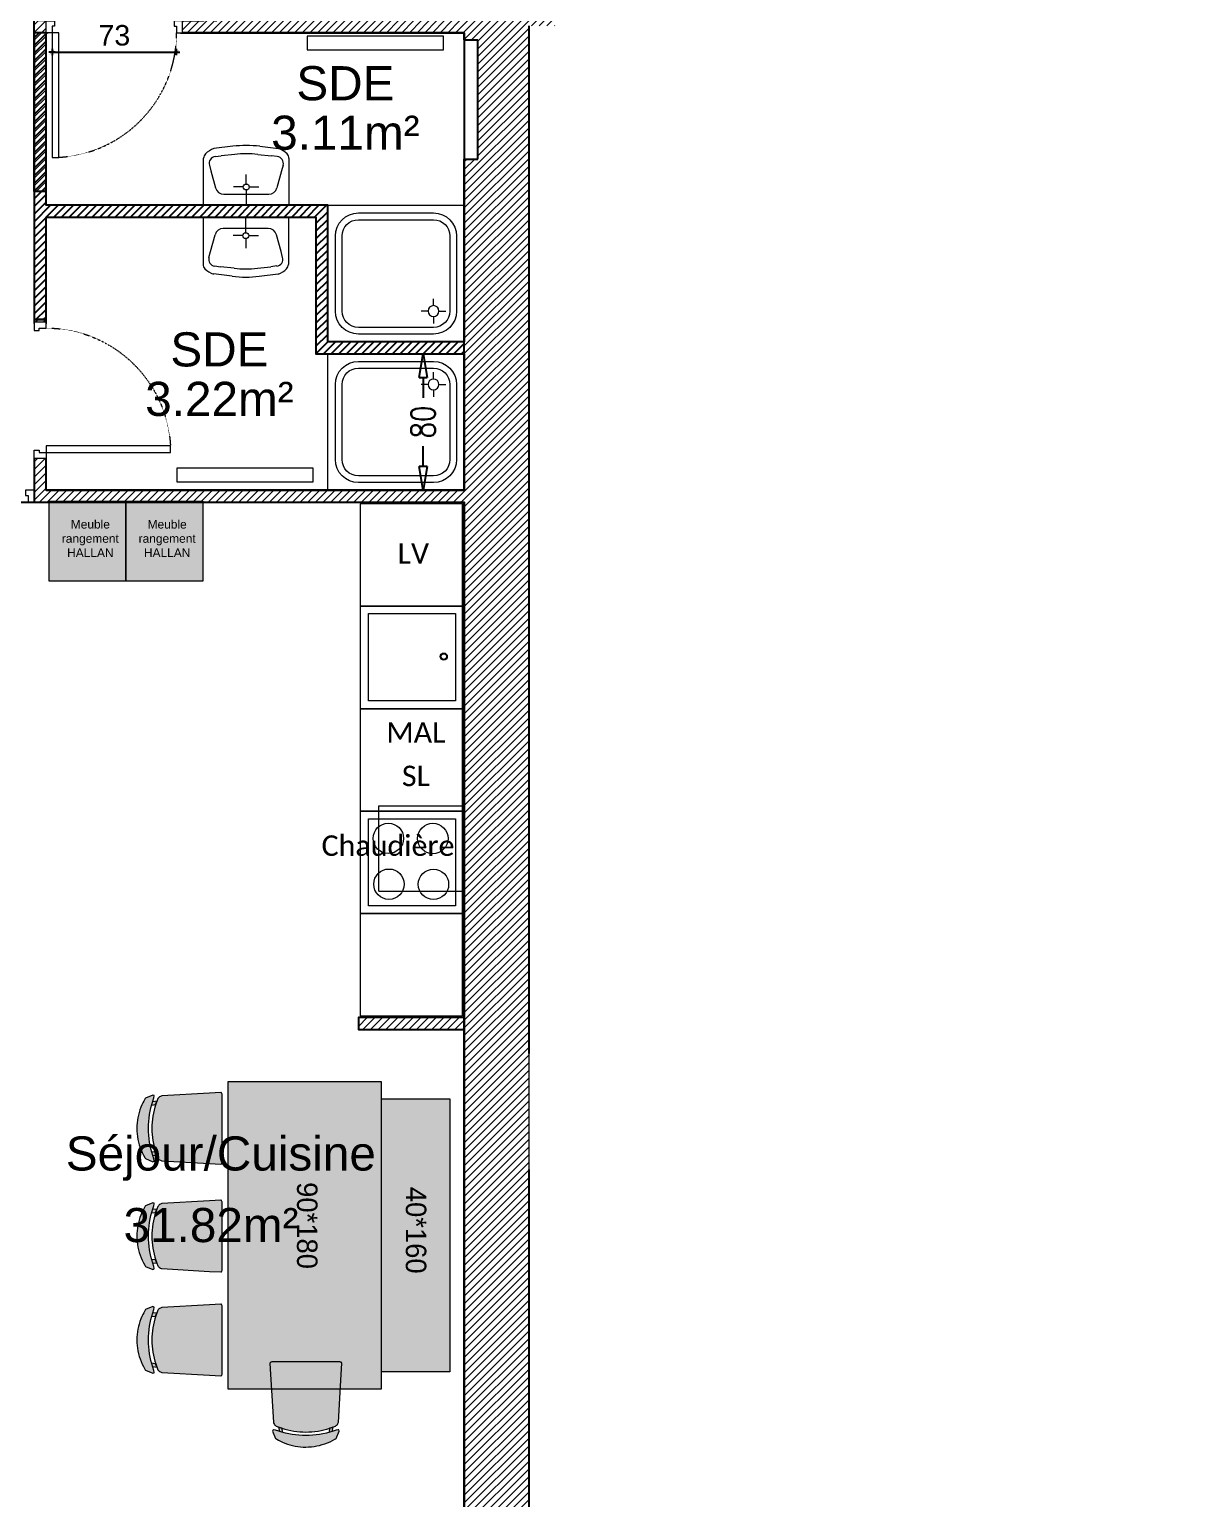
# Model space of a CAD drawing. Header units: millimetres. Extents: x -14819 to 43195, y -10328 to 20814.
# Drawn here: x 37189 to 37867, y 5174 to 6035 of the extents above; entities that cross this region are included whole.
import ezdxf
from ezdxf.enums import TextEntityAlignment as Align

# ---------------------------------------------------------------- set-up
doc = ezdxf.new("R2010")
doc.units = ezdxf.units.MM
doc.set_wipeout_variables(frame=1)
doc.header["$PDMODE"] = 3
for name, pattern in [('CACHE2', [0.1875, 0.125, -0.0625]), ('CACHEX2', [19.05, 12.7, -6.35]), ('Chemin', [0.5, 0.3, -0.2])]:
    doc.linetypes.add(name, pattern=pattern)
for name, color, linetype, lineweight in [('05 - Menuiserie', 150, 'Continuous', 5), ('14 - Sanitaires', 130, 'Continuous', 9), ('41 - Côtes Intérieures', 71, 'Continuous', 9), ('59 - TxT', 120, 'Continuous', 0), ('60 - Mobilier', 112, 'Continuous', 9), ('DV_Furnitures', 250, 'Continuous', 5), ('DV_Furnitures_Hachures', 9, 'Continuous', 5), ('DV_Hatch Living', 43, 'Continuous', 5), ('MG_gaz', 40, 'Continuous', 13), ('Mur_coupe', 7, 'Continuous', 25), ('Mur_vu', 8, 'Continuous', 18)]:
    doc.layers.add(name, color=color, linetype=linetype, lineweight=lineweight)
doc.layers.add('10 - Hachures', color=7, linetype='Continuous', lineweight=18, true_color=0x646464)
for name, color, linetype in [('DV_Annotation', 8, 'Continuous'), ('DV_Bulkhead', 40, 'Continuous'), ('DV_Doors', 20, 'Continuous'), ('DV_Text block', 20, 'Continuous')]:
    doc.layers.add(name, color=color, linetype=linetype)
doc.layers.add('DV_Surface', color=241, linetype='Continuous', plot=False)
doc.styles.add('CR_Cot', font='simplex.shx', dxfattribs={"width": 0.8})
doc.styles.add('Legend', font='calibri.ttf')
doc.styles.get("Standard").update_dxf_attribs({"font": 'arial.ttf'})
doc.dimstyles.new('AD-50-INT', dxfattribs={"dimscale": 0.6, "dimtxt": 20, "dimasz": 0.7, "dimexe": 0.18, "dimexo": 0.0625, "dimgap": 6, "dimtad": 1, "dimtoh": 1, "dimdec": 1, "dimzin": 12, "dimdsep": 46, "dimtxsty": 'Standard', "dimblk1": 'OB', "dimblk2": 'OB', "dimsah": 1, "dimcen": -9, "dimse1": 1, "dimse2": 1, "dimclrd": 256, "dimclre": 256, "dimclrt": 256, "dimadec": 0, "dimazin": 0, "dimtfac": 1, "dimtdec": 3, "dimtofl": 0, "dimtmove": 0, "dimatfit": 3, "dimldrblk": 'OB', "dimfxl": 1, "dimtolj": 1, "dimtzin": 0, "dimarcsym": 0})
doc.dimstyles.get("Standard").update_dxf_attribs({"dimtxt": 14, "dimasz": 14, "dimexe": 0.18, "dimexo": 0.0625, "dimgap": 5, "dimtad": 0, "dimtoh": 1, "dimdec": 0, "dimzin": 0, "dimdsep": 46, "dimtxsty": 'CR_Cot', "dimblk": 'CLOSEDBLANK', "dimcen": 0, "dimse1": 1, "dimse2": 1, "dimadec": 0, "dimazin": 0, "dimtfac": 1, "dimtdec": 0, "dimtofl": 0, "dimtmove": 0, "dimatfit": 3, "dimfxl": 1, "dimtolj": 1, "dimtzin": 0, "dimarcsym": 0})
pattern_1 = [(45, (30000, 0), (-2.245064, 2.245064), [])]

# ---------------------------------------------------------------- blocks, each defined once
blk = doc.blocks.new('A$C25e289c3')
at = {"layer": '14 - Sanitaires', "color": 251, "true_color": 0x666666}
for p, q in [((-34.54, 32.92), (-33.19, 43.97)), ((-28.5, 43.22), (-28.9, 39.75)), ((0, 50.08), (-27.6, 50.08)), ((-23.48, 46.63), (-20.1, 45.71)), ((-20.1, 45.71), (-10.16, 43.01)), ((0, 50.08), (0, 0)), ((-29.8, 31.82), (-28.9, 39.75)), ((-6.47, 11.89), (-6.47, 38.19)), ((-10.72, 26.76), (-10.72, 32.43)), ((-29.8, 18.25), (-28.9, 10.32)), ((-12.44, 25.04), (-18.11, 25.04)), ((-10.72, 23.32), (-10.72, 17.65)), ((-9, 25.04), (0, 25.04)), ((-34.54, 17.15), (-33.19, 6.11)), ((-28.5, 6.85), (-28.9, 10.32)), ((0, 0), (-27.6, 0)), ((-23.48, 3.44), (-20.1, 4.36)), ((-20.1, 4.36), (-10.16, 7.06))]:
    blk.add_line(p, q, dxfattribs=at)
for centre, radius, start, end in [((-21.94, 40.52), 11.77, 133.97635, 162.94205), ((-27, 45.24), 4.87, 97.01427, 129.7093), ((-24.53, 42.77), 4, 74.79761, 173.50739), ((-11.47, 38.19), 5, 0, 74.79755), ((29.98, 25.04), 65, 173.0334, 186.96631), ((29.82, 25.04), 60, 173.50736, 186.49237), ((-10.72, 25.04), 1.72, 270, 269.99998), ((-11.47, 11.89), 5, 285.20236, 359.99992), ((-21.94, 9.56), 11.77, 197.05786, 226.02356), ((-27, 4.84), 4.87, 230.29062, 262.98564), ((-24.53, 7.3), 4, 186.49252, 285.2023)]:
    blk.add_arc(centre, radius, start, end, dxfattribs=at)
blk = doc.blocks.new('A$Cf6694d94')
at = {"layer": '14 - Sanitaires', "color": 251, "true_color": 0x666666}
for p, q in [((80, 80), (80, 0)), ((62, 75.5), (18, 75.5)), ((62, 71.56), (18, 71.56)), ((4.5, 62), (4.5, 18)), ((8.44, 62), (8.44, 18)), ((71.56, 18), (71.56, 62)), ((75.5, 18), (75.5, 62)), ((14.8, 18), (10.8, 18)), ((18, 21.2), (18, 25.2)), ((21.2, 18), (25.2, 18)), ((18, 14.8), (18, 10.8)), ((0, 0), (80, 0)), ((18, 8.44), (62, 8.44)), ((18, 4.5), (62, 4.5))]:
    blk.add_line(p, q, dxfattribs=at)
blk.add_lwpolyline([(80, 80), (0, 80), (0, 0)], dxfattribs=at)
blk.add_circle((18, 18), 3.2, dxfattribs=at)
for centre, radius, start, end in [((18, 62), 13.5, 90, 180), ((18, 62), 9.56, 90, 180), ((62, 62), 13.5, 359.99998, 89.99998), ((62, 62), 9.56, 359.99998, 89.99998), ((18, 18), 13.5, 180, 270), ((18, 18), 9.56, 180, 270), ((62, 18), 13.5, 270, 359.99998), ((62, 18), 9.56, 270, 359.99998)]:
    blk.add_arc(centre, radius, start, end, dxfattribs=at)
blk = doc.blocks.new('_ClosedBlank')
at = {"color": 0, "linetype": 'ByBlock', "lineweight": -2}
for p, q in [((-1, 0.167), (0, 0)), ((-1, 0.167), (-1, -0.167)), ((0, 0), (-1, -0.167))]:
    blk.add_line(p, q, dxfattribs=at)
blk = doc.blocks.new('*D690')
at = {"layer": '41 - Côtes Intérieures', "color": 0, "lineweight": -2, "transparency": 16777216}
for p, q in [((37419.35, 5830.84), (37419.35, 5818.91)), ((37419.35, 5778.84), (37419.35, 5790.78))]:
    blk.add_line(p, q, dxfattribs=at)
at = {"layer": 'Defpoints', "color": 0, "transparency": 16777216}
for p in [(37443.44, 5844.84), (37419.35, 5764.84), (37443.44, 5764.84)]:
    blk.add_point(p, dxfattribs=at)
at = {"layer": '41 - Côtes Intérieures', "color": 0, "lineweight": -2, "transparency": 16777216, "xscale": 14, "yscale": 14, "zscale": 14}
for p, rotation in [((37419.35, 5844.84), 90), ((37419.35, 5764.84), 270)]:
    blk.add_blockref('_ClosedBlank', p, dxfattribs=dict(at, rotation=rotation))
at = {"layer": '41 - Côtes Intérieures', "color": 0, "transparency": 16777216, "insert": (37419.35, 5804.84), "char_height": 14, "attachment_point": 5, "rotation": 90, "style": 'CR_Cot'}
blk.add_mtext('\\A1;80', dxfattribs=at)
blk = doc.blocks.new('OB')
for p, q in [((-15, 0), (15, 0)), ((0, -15), (0, 15))]:
    blk.add_line(p, q)
at = {"const_width": 0.5}
blk.add_lwpolyline([(-10.6, -10.6), (10.6, 10.6)], dxfattribs=at)
blk = doc.blocks.new('*D1033')
at = {"layer": 'Defpoints', "color": 0, "transparency": 16777216}
for p in [(3.5, -3), (76.5, -3), (76.5, -18.2)]:
    blk.add_point(p, dxfattribs=at)
at = {"layer": 'DV_Annotation', "lineweight": -2, "transparency": 16777216}
blk.add_line((3.62, -18.2), (76.38, -18.2), dxfattribs=at)
at = {"layer": 'DV_Annotation', "lineweight": -2, "transparency": 16777216, "xscale": 0.12, "yscale": 0.12, "zscale": 0.12, "rotation": 180}
blk.add_blockref('OB', (3.5, -18.2), dxfattribs=at)
at = {"layer": 'DV_Annotation', "lineweight": -2, "transparency": 16777216, "xscale": 0.12, "yscale": 0.12, "zscale": 0.12}
blk.add_blockref('OB', (76.5, -18.2), dxfattribs=at)
at = {"layer": 'DV_Annotation', "lineweight": 5, "transparency": 16777216, "insert": (40, -8.47), "char_height": 12, "attachment_point": 5}
blk.add_mtext('\\A1;73', dxfattribs=at)
blk = doc.blocks.new('*D1035')
at = {"layer": 'Defpoints', "color": 0, "transparency": 16777216}
for p in [(-6.5, -3), (66.5, -3), (-6.5, -18.2)]:
    blk.add_point(p, dxfattribs=at)
at = {"layer": 'DV_Annotation', "lineweight": -2, "transparency": 16777216}
blk.add_line((66.38, -18.2), (-6.38, -18.2), dxfattribs=at)
at = {"layer": 'DV_Annotation', "lineweight": -2, "transparency": 16777216, "xscale": 0.12, "yscale": 0.12, "zscale": 0.12, "rotation": 180}
blk.add_blockref('OB', (-6.5, -18.2), dxfattribs=at)
at = {"layer": 'DV_Annotation', "lineweight": -2, "transparency": 16777216, "xscale": 0.12, "yscale": 0.12, "zscale": 0.12}
blk.add_blockref('OB', (66.5, -18.2), dxfattribs=at)
at = {"layer": 'DV_Annotation', "lineweight": 5, "transparency": 16777216, "insert": (30, -8.47), "char_height": 12, "attachment_point": 5}
blk.add_mtext('\\A1;73', dxfattribs=at)
blk = doc.blocks.new('*U1090')
at = {"layer": 'DV_Hatch Living', "transparency": 33554579}
h = blk.add_hatch(color=256, dxfattribs=at)
h.dxf.hatch_style = 1
h.paths.add_polyline_path([(-80, 0), (-80, -40), (80, -40), (80, 0)])
at = {"layer": 'DV_Hatch Living', "color": 18, "true_color": 0x000000}
blk.add_lwpolyline([(-80, 0), (80, 0), (80, -40), (-80, -40), (-80, 0)], dxfattribs=at)
at = {"layer": 'DV_Text block', "color": 10, "insert": (-28.44, -13.78), "char_height": 12, "attachment_point": 1}
blk.add_mtext_dynamic_manual_height_columns('{\\fDM Sans|b0|i0|c0|p2;\\C256;40*160}', width=85.7873, gutter_width=1.25, heights=[0], dxfattribs=at)
blk = doc.blocks.new('*U995')
at = {"layer": 'DV_Hatch Living', "transparency": 33554579}
h = blk.add_hatch(color=256, dxfattribs=at)
h.dxf.hatch_style = 1
h.paths.add_polyline_path([(0, -9), (9, -9), (9, 9), (0, 9)])
at = {"layer": 'DV_Hatch Living', "color": 18, "true_color": 0x000000}
blk.add_lwpolyline([(9, 9), (0, 9), (0, -9), (9, -9), (9, 9)], dxfattribs=at)
at = {"layer": 'DV_Text block', "insert": (3.755, -3.118), "char_height": 1.2, "attachment_point": 1, "rotation": 90}
blk.add_mtext_dynamic_manual_height_columns('{\\fDM Sans|b0|i0|c0|p2;90*180}', width=6.15763, gutter_width=1.25, heights=[0], dxfattribs=at)
blk = doc.blocks.new('*U1089')
at = {"layer": 'DV_Hatch Living', "transparency": 33554579}
h = blk.add_hatch(color=256, dxfattribs=at)
h.dxf.hatch_style = 1
h.paths.add_polyline_path([(1.903, 3.535), (1.89, 3.582), (1.871, 3.627), (1.846, 3.669), (1.816, 3.708), (1.782, 3.742), (1.743, 3.772), (1.58, 3.836), (1.567, 3.841), (1.421, 3.892), (1.401, 3.898), (1.237, 3.949), (1.063, 3.994), (0.889, 4.033), (0.713, 4.064), (0.535, 4.089), (0.357, 4.106), (0.179, 4.117), (0, 4.121), (-0.179, 4.117), (-0.357, 4.106), (-0.535, 4.089), (-0.713, 4.064), (-0.889, 4.033), (-1.063, 3.994), (-1.237, 3.949), (-1.401, 3.898), (-1.421, 3.892), (-1.567, 3.841), (-1.58, 3.836), (-1.743, 3.772), (-1.782, 3.742), (-1.816, 3.708), (-1.846, 3.669), (-1.871, 3.627), (-1.89, 3.582), (-1.903, 3.535), (-2.066, 0.757), (-2.103, 0.085), (-2.1, 0.072), (-2.094, 0.061), (-2.086, 0.051), (-2.062, 0.035), (-2.036, 0.023), (-1.999, 0.012), (-1.961, 0.005), (-1.922, 0.001), (-1.882, 0), (-1.873, 0), (1.885, 0), (1.922, 0.001), (1.961, 0.005), (1.999, 0.012), (2.036, 0.023), (2.064, 0.036), (2.088, 0.054), (2.099, 0.068), (2.103, 0.085), (2.066, 0.757)])
h.paths.add_polyline_path([(1.563, 4.079), (1.398, 4.13), (1.367, 4.138), (1.39, 3.902), (1.401, 3.898), (1.408, 3.896), (1.421, 3.892), (1.488, 3.869), (1.567, 3.841), (1.577, 3.838), (1.58, 3.836), (1.587, 3.834)])
h.paths.add_polyline_path([(1.776, 4.506), (1.749, 4.522), (1.707, 4.546), (1.707, 4.546), (1.599, 4.604), (1.489, 4.659), (1.378, 4.709), (1.378, 4.709), (1.232, 4.769), (1.084, 4.822), (0.933, 4.868), (0.78, 4.908), (0.626, 4.941), (0.471, 4.966), (0.315, 4.985), (0.157, 4.998), (0, 5.003), (-0.162, 4.997), (-0.324, 4.985), (-0.485, 4.964), (-0.645, 4.937), (-0.804, 4.902), (-0.961, 4.86), (-1.115, 4.811), (-1.268, 4.755), (-1.417, 4.692), (-1.564, 4.622), (-1.707, 4.546), (-1.749, 4.522), (-1.776, 4.506), (-1.954, 4.071), (-1.924, 3.999), (-1.899, 3.986), (-1.782, 4.005), (-1.591, 4.071), (-1.398, 4.13), (-1.202, 4.181), (-1.004, 4.224), (-0.805, 4.26), (-0.605, 4.289), (-0.404, 4.309), (-0.202, 4.322), (0, 4.328), (0.202, 4.322), (0.404, 4.309), (0.605, 4.289), (0.805, 4.26), (1.004, 4.224), (1.202, 4.181), (1.398, 4.13), (1.563, 4.079), (1.591, 4.071), (1.782, 4.005), (1.899, 3.986), (1.924, 3.999), (1.954, 4.071)])
h.paths.add_polyline_path([(-1.367, 4.138), (-1.398, 4.13), (-1.563, 4.079), (-1.587, 3.834), (-1.58, 3.836), (-1.577, 3.838), (-1.567, 3.841), (-1.488, 3.869), (-1.421, 3.892), (-1.408, 3.896), (-1.401, 3.898), (-1.39, 3.902)])
at = {"layer": 'DV_Hatch Living', "color": 18, "lineweight": 5, "true_color": 0x000000}
for p, q in [((-1.776, 4.506), (-1.954, 4.071)), ((-1.749, 4.522), (-1.776, 4.506)), ((-1.707, 4.546), (-1.749, 4.522)), ((-1.564, 4.622), (-1.707, 4.546)), ((-1.417, 4.692), (-1.564, 4.622)), ((-1.268, 4.755), (-1.417, 4.692)), ((-1.115, 4.811), (-1.268, 4.755)), ((-0.961, 4.86), (-1.115, 4.811)), ((-0.804, 4.902), (-0.961, 4.86)), ((-0.645, 4.937), (-0.804, 4.902)), ((-0.485, 4.964), (-0.645, 4.937)), ((-0.605, 4.289), (-0.404, 4.309)), ((-0.324, 4.985), (-0.485, 4.964)), ((-0.404, 4.309), (-0.202, 4.322)), ((-0.162, 4.997), (-0.324, 4.985)), ((-0.202, 4.322), (0, 4.328)), ((0, 5.003), (-0.162, 4.997)), ((0.157, 4.998), (0, 5.003)), ((0, 4.328), (0.202, 4.322)), ((0.315, 4.985), (0.157, 4.998)), ((0.202, 4.322), (0.404, 4.309)), ((0.471, 4.966), (0.315, 4.985)), ((0.404, 4.309), (0.605, 4.289)), ((0.626, 4.941), (0.471, 4.966)), ((0.78, 4.908), (0.626, 4.941)), ((0.933, 4.868), (0.78, 4.908)), ((1.084, 4.822), (0.933, 4.868)), ((1.232, 4.769), (1.084, 4.822)), ((1.378, 4.709), (1.232, 4.769)), ((1.489, 4.659), (1.378, 4.709)), ((1.378, 4.709), (1.378, 4.709)), ((1.599, 4.604), (1.489, 4.659)), ((1.707, 4.546), (1.599, 4.604)), ((1.749, 4.522), (1.707, 4.546)), ((1.707, 4.546), (1.707, 4.546)), ((1.776, 4.506), (1.749, 4.522)), ((1.954, 4.071), (1.776, 4.506)), ((-1.954, 4.071), (-1.924, 3.999)), ((-1.924, 3.999), (-1.899, 3.986)), ((-1.899, 3.986), (-1.782, 4.005)), ((-1.782, 4.005), (-1.591, 4.071)), ((-1.591, 4.071), (-1.398, 4.13)), ((-1.563, 4.08), (-1.587, 3.834)), ((-1.587, 3.834), (-1.488, 3.869)), ((-1.488, 3.869), (-1.39, 3.902)), ((-1.398, 4.13), (-1.202, 4.181)), ((-1.39, 3.902), (-1.367, 4.138)), ((-1.202, 4.181), (-1.004, 4.224)), ((-1.004, 4.224), (-0.805, 4.26)), ((-0.805, 4.26), (-0.605, 4.289)), ((0.605, 4.289), (0.805, 4.26)), ((0.805, 4.26), (1.004, 4.224)), ((1.004, 4.224), (1.202, 4.181)), ((1.202, 4.181), (1.398, 4.13)), ((1.367, 4.138), (1.39, 3.902)), ((1.39, 3.902), (1.488, 3.869)), ((1.398, 4.13), (1.591, 4.071)), ((1.488, 3.869), (1.587, 3.834)), ((1.587, 3.834), (1.563, 4.08)), ((1.591, 4.071), (1.782, 4.005)), ((1.782, 4.005), (1.899, 3.986)), ((1.899, 3.986), (1.924, 3.999)), ((1.924, 3.999), (1.954, 4.071))]:
    blk.add_line(p, q, dxfattribs=at)
blk.add_polyline3d([(1.961, 0.005, 0), (1.999, 0.012, 0), (2.036, 0.023, 0), (2.064, 0.036, 0), (2.088, 0.054, 0), (2.099, 0.068, 0), (2.103, 0.085, 0), (2.066, 0.757, 0), (1.903, 3.535, 0), (1.89, 3.582, 0), (1.871, 3.627, 0), (1.846, 3.669, 0), (1.816, 3.708, 0), (1.782, 3.742, 0), (1.743, 3.772, 0), (1.577, 3.838, 0), (1.408, 3.896, 0), (1.237, 3.949, 0), (1.063, 3.994, 0), (0.889, 4.033, 0), (0.713, 4.064, 0), (0.535, 4.089, 0), (0.357, 4.106, 0), (0.179, 4.117, 0), (0, 4.121, 0), (-0.179, 4.117, 0), (-0.357, 4.106, 0), (-0.535, 4.089, 0), (-0.713, 4.064, 0), (-0.889, 4.033, 0), (-1.063, 3.994, 0), (-1.237, 3.949, 0), (-1.408, 3.896, 0), (-1.577, 3.838, 0), (-1.743, 3.772, 0), (-1.782, 3.742, 0), (-1.816, 3.708, 0), (-1.846, 3.669, 0), (-1.871, 3.627, 0), (-1.89, 3.582, 0), (-1.903, 3.535, 0), (-2.066, 0.757, 0), (-2.103, 0.085, 0), (-2.1, 0.072, 0), (-2.094, 0.061, 0), (-2.086, 0.051, 0), (-2.062, 0.035, 0), (-2.036, 0.023, 0), (-1.999, 0.012, 0), (-1.961, 0.005, 0), (-1.922, 0.001, 0), (-1.882, 0, 0), (-1.873, 0, 0), (1.873, 0, 0), (1.882, 0, 0), (1.922, 0.001, 0), (1.961, 0.005, 0)], dxfattribs=at)
blk = doc.blocks.new('Hallan')
at = {"layer": 'DV_Furnitures_Hachures', "lineweight": 5}
h = blk.add_hatch(color=256, dxfattribs=at)
h.dxf.hatch_style = 1
h.paths.add_polyline_path([(0, 0.47), (0.45, 0.47), (0.45, 0), (0, 0)])
at = {"lineweight": 5}
blk.add_lwpolyline([(0, 0.47), (0.45, 0.47), (0.45, 0), (0, 0)], close=True, dxfattribs=at)
at = {"layer": 'DV_Text block', "lineweight": 5, "insert": (-0.0185, 0.359), "char_height": 0.05, "attachment_point": 1}
blk.add_mtext_dynamic_manual_height_columns('\\pxqc;Meuble rangement HALLAN', width=0.519735, gutter_width=1, heights=[0.3896], dxfattribs=at)
blk = doc.blocks.new('*U1032')
at = {"lineweight": 5}
blk.add_wipeout([(75, 2), (80, 0), (80, -7), (75, -9), (5, -9), (0, -7), (0, 0), (5, 2)], dxfattribs=at)
at = {"linetype": 'CACHEX2', "lineweight": 5}
for p, q in [((0, 0), (-5, 0)), ((80, 0), (100, 0))]:
    blk.add_line(p, q, dxfattribs=at)
at = {"lineweight": 5}
blk.add_line((3.5, -7), (3.5, -80), dxfattribs=at)
for points in [[(3.5, -3), (3.5, -7), (0, -7), (0, 0), (5, 0), (5, -3), (3.5, -3)], [(3.5, -7), (3.5, -80), (7.5, -80), (7.5, -7), (3.5, -7)], [(76.5, -3), (76.5, -7), (80, -7), (80, 0), (75, 0), (75, -3), (76.5, -3)]]:
    blk.add_lwpolyline(points, dxfattribs=at)
at = {"linetype": 'CACHE2', "lineweight": 5, "ltscale": 0.5}
blk.add_arc((3.5, -7), 73, 270, 360, dxfattribs=at)
at = {"layer": 'DV_Annotation', "lineweight": 5}
dim = blk.add_linear_dim(base=(76.5, -18.2), p1=(3.5, -3), p2=(76.5, -3), dimstyle='AD-50-INT', override={"dimasz": 0.2}, dxfattribs=at)
dim.commit()
dim.dimension.update_dxf_attribs({"geometry": '*D1033', "text_midpoint": (40, -8.47)})
blk = doc.blocks.new('*U1034')
at = {"lineweight": 5}
blk.add_wipeout([(-5, 2), (-10, 0), (-10, -7), (-5, -9), (65, -9), (70, -7), (70, 0), (65, 2)], dxfattribs=at)
at = {"linetype": 'CACHEX2', "lineweight": 5}
for p, q in [((-10, 0), (-30, 0)), ((70, 0), (75, 0))]:
    blk.add_line(p, q, dxfattribs=at)
at = {"lineweight": 5}
blk.add_line((66.5, -7), (66.5, -80), dxfattribs=at)
for points in [[(-6.5, -3), (-6.5, -7), (-10, -7), (-10, 0), (-5, 0), (-5, -3), (-6.5, -3)], [(66.5, -7), (66.5, -80), (62.5, -80), (62.5, -7), (66.5, -7)], [(66.5, -3), (66.5, -7), (70, -7), (70, 0), (65, 0), (65, -3), (66.5, -3)]]:
    blk.add_lwpolyline(points, dxfattribs=at)
at = {"linetype": 'CACHE2', "lineweight": 5, "ltscale": 0.5}
blk.add_arc((66.5, -7), 73, 180, 270, dxfattribs=at)
at = {"layer": 'DV_Annotation', "lineweight": 5}
dim = blk.add_linear_dim(base=(-6.5, -18.2), p1=(66.5, -3), p2=(-6.5, -3), angle=180, dimstyle='AD-50-INT', override={"dimasz": 0.2}, dxfattribs=at)
dim.commit()
dim.dimension.update_dxf_attribs({"geometry": '*D1035', "text_midpoint": (30, -8.47)})

msp = doc.modelspace()

# ---------------------------------------------------------------- hatches: boundary and pattern name
at = {"layer": '10 - Hachures', "lineweight": 18}
h = msp.add_hatch(dxfattribs=at)
h.set_pattern_fill('ANSI31', color=256)
h.set_pattern_definition(pattern_1)
h.paths.add_polyline_path([(37481.44, 4916.84), (37481.44, 6036.97), (37496.44, 6036.97), (37496.44, 6058.97), (37481.44, 6058.97), (37481.44, 6074.97), (37443.44, 6074.97), (37443.44, 6039.84), (37299.44, 6039.84), (37299.44, 6069.84), (37292.44, 6069.84), (37292.44, 6039.84), (37191.44, 6039.84), (37191.44, 5939.84), (37198.44, 5939.84), (37198.44, 6032.84), (37443.44, 6032.84), (37443.44, 6028.84), (37451.44, 6028.84), (37451.44, 5958.84), (37443.44, 5958.84), (37443.44, 5764.84), (37198.44, 5764.84), (37198.44, 5864.84), (37191.44, 5864.84), (37191.44, 5757.84), (37443.44, 5757.84), (37443.44, 5409.84), (37443.44, 4916.84), (37325.75, 4916.84), (37325.75, 4882.84), (37483.09, 4882.84), (37483.09, 4916.84)])
h = msp.add_hatch(dxfattribs=at)
h.set_pattern_fill('ANSI31', color=256)
h.set_pattern_definition(pattern_1)
h.paths.add_polyline_path([(37443.44, 5448.84), (37443.44, 5455.84), (37381.44, 5455.84), (37381.44, 5448.84)])

# ---------------------------------------------------------------- linework, layer by layer
at = {"layer": '05 - Menuiserie', "linetype": 'Continuous'}
msp.add_lwpolyline([(37191.44, 5764.84), (37186.44, 5764.84), (37186.44, 5761.84), (37187.94, 5761.84), (37187.94, 5757.84), (37191.44, 5757.84), (37191.44, 5764.84)], dxfattribs=at)
at = {"layer": '14 - Sanitaires', "color": 251, "true_color": 0x666666}
for points in [[(37351.37, 6022.84), (37431.37, 6022.84), (37431.37, 6030.84), (37351.37, 6030.84), (37351.37, 6022.84)], [(37275.03, 5769.86), (37355.03, 5769.86), (37355.03, 5777.86), (37275.03, 5777.86), (37275.03, 5769.86)]]:
    msp.add_lwpolyline(points, dxfattribs=at)
at = {"layer": '60 - Mobilier', "color": 251, "true_color": 0x666666}
for points in [[(37382.44, 5756.84), (37382.44, 5696.84), (37442.44, 5696.84), (37442.44, 5756.84)], [(37382.44, 5696.84), (37382.44, 5636.84), (37442.44, 5636.84), (37442.44, 5696.84)], [(37438.41, 5692.55), (37438.41, 5641.47), (37387.33, 5641.47), (37387.33, 5692.55)], [(37382.44, 5636.84), (37382.44, 5576.84), (37442.44, 5576.84), (37442.44, 5636.84)], [(37382.44, 5576.84), (37382.44, 5516.84), (37442.44, 5516.84), (37442.44, 5576.84)], [(37438.41, 5572.4), (37438.41, 5521.32), (37387.33, 5521.32), (37387.33, 5572.4)], [(37382.44, 5516.84), (37382.44, 5456.84), (37442.44, 5456.84), (37442.44, 5516.84)]]:
    msp.add_lwpolyline(points, close=True, dxfattribs=at)
for centre, radius in [((37431.47, 5667.41), 2.07), ((37431.47, 5667.41), 1.64), ((37398.99, 5560.87), 8.9), ((37425.05, 5560.78), 8.9), ((37399.36, 5534.01), 8.9), ((37425.42, 5533.93), 8.9)]:
    msp.add_circle(centre, radius, dxfattribs=at)
at = {"layer": 'DV_Surface'}
for points in [[(37198.44, 6032.84), (37443.44, 6032.84), (37443.44, 5851.84), (37363.44, 5851.84), (37363.44, 5931.84), (37198.44, 5931.84)], [(37198.44, 5924.83), (37356.49, 5924.84), (37356.49, 5844.85), (37443.44, 5844.84), (37443.44, 5764.84), (37198.44, 5764.84)], [(37067.44, 5757.84), (37443.44, 5757.84), (37443.44, 4916.84), (37028.75, 4916.84), (37028.75, 4970.88), (37067.72, 4970.88)]]:
    msp.add_lwpolyline(points, close=True, dxfattribs=at)
at = {"layer": 'MG_gaz', "flags": 128}
for points in [[(37393.44, 5579.84), (37443.44, 5579.84)], [(37393.44, 5529.84), (37393.44, 5579.84)], [(37393.44, 5529.84), (37443.44, 5529.84)]]:
    msp.add_lwpolyline(points, dxfattribs=at)
at = {"layer": 'Mur_coupe'}
for p, q in [((37481.44, 5434.84), (37481.44, 6036.97)), ((37481.44, 5866.84), (37481.44, 5866.9))]:
    msp.add_line(p, q, dxfattribs=at)
at = {"layer": 'Mur_coupe', "flags": 128}
for points in [[(37191.44, 5939.84), (37191.44, 6039.84)], [(37443.44, 6032.84), (37198.44, 6032.84)], [(37198.44, 5939.84), (37198.44, 6032.84)], [(37443.44, 6028.84), (37443.44, 6032.84)], [(37443.44, 6028.84), (37451.44, 6028.84)], [(37451.44, 5958.84), (37451.44, 6028.84)], [(37443.44, 5764.84), (37443.44, 5958.84)], [(37443.44, 5958.84), (37451.44, 5958.84)], [(37198.44, 5939.84), (37191.44, 5939.84)], [(37198.44, 5864.84), (37191.44, 5864.84)], [(37191.44, 5864.84), (37191.44, 5757.84), (37443.44, 5757.84)], [(37198.44, 5764.84), (37198.44, 5864.84)], [(37198.44, 5764.84), (37443.44, 5764.84)], [(37443.44, 5409.84), (37443.44, 5757.84)], [(37443.44, 4916.84), (37443.44, 5409.84)], [(37481.44, 4916.84), (37481.44, 5366.84)]]:
    msp.add_lwpolyline(points, dxfattribs=at)
at = {"layer": 'Mur_coupe'}
msp.add_lwpolyline([(37443.44, 5455.84), (37381.44, 5455.84), (37381.44, 5448.84), (37443.44, 5448.84)], dxfattribs=at)
at = {"layer": 'Mur_coupe', "lineweight": 18}
for points in [[(37481.44, 5426.84), (37481.44, 5434.84)], [(37481.44, 5366.84), (37481.44, 5426.84)]]:
    msp.add_lwpolyline(points, dxfattribs=at)
at = {"layer": 'Mur_vu', "flags": 128}
msp.add_lwpolyline([(37443.44, 5958.84), (37443.44, 6028.84)], dxfattribs=at)

# ---------------------------------------------------------------- block references
at = {"layer": '14 - Sanitaires', "linetype": 'Continuous'}
for p, rotation in [((37290.71, 5931.84), 270), ((37340.49, 5924.76), 90)]:
    msp.add_blockref('A$C25e289c3', p, dxfattribs=dict(at, rotation=rotation))
at = {"layer": '14 - Sanitaires', "linetype": 'Continuous', "xscale": -1}
msp.add_blockref('A$Cf6694d94', (37443.44, 5851.84), dxfattribs=at)
at = {"layer": '14 - Sanitaires', "linetype": 'Continuous', "xscale": -1, "rotation": 90}
msp.add_blockref('A$Cf6694d94', (37443.44, 5844.84), dxfattribs=at)
at = {"layer": 'DV_Furnitures', "lineweight": 5, "xscale": 100, "yscale": 100, "zscale": 100}
for p in [(37200.27, 5711.51), (37245.27, 5711.51)]:
    msp.add_blockref('Hallan', p, dxfattribs=at)
at = {"layer": 'DV_Furnitures', "xscale": 10, "yscale": 10, "zscale": 10, "rotation": 180}
msp.add_blockref('*U995', (37395.02, 5328.24), dxfattribs=at)
at = {"layer": 'DV_Furnitures', "rotation": 270}
msp.add_blockref('*U1090', (37435.02, 5328.24), dxfattribs=at)
at = {"layer": 'DV_Hatch Living', "xscale": 10, "yscale": 10, "zscale": 10}
for p, rotation in [((37301.69, 5390.94), 89.99998632206083), ((37301.69, 5327.8), 89.99998632206083), ((37301.69, 5266.94), 89.99998632206083), ((37350.66, 5254.19), 179.9999863220608)]:
    msp.add_blockref('*U1089', p, dxfattribs=dict(at, rotation=rotation))

# ---------------------------------------------------------------- texts
at = {"layer": '59 - TxT', "linetype": 'Continuous'}
for s, p in [('SDE', (37373.82, 5993.36)), ('3.11m²', (37373.82, 5964.36)), ('Séjour/Cuisine', (37300.85, 5366.23)), ('31.82m²', (37295.1, 5324.28, 390))]:
    msp.add_text(s, height=20, dxfattribs=at).set_placement(p, align=Align.CENTER)
at = {"layer": '59 - TxT', "linetype": 'Chemin', "ltscale": 0.1, "style": 'Legend'}
for s, p in [('LV', (37413.62, 5727.82)), ('MAL', (37415.17, 5622.94)), ('SL', (37415.17, 5597.46))]:
    msp.add_text(s, height=12, dxfattribs=at).set_placement(p, align=Align.MIDDLE_CENTER)
at = {"layer": 'MG_gaz', "style": 'Legend'}
msp.add_text('Chaudière', height=12, dxfattribs=at).set_placement((37359.87, 5550.61))

# ---------------------------------------------------------------- dimensions: what is measured, and where the dimension line sits
at = {"layer": '41 - Côtes Intérieures'}
dim = msp.add_linear_dim(base=(37419.35, 5764.84), p1=(37443.44, 5844.84), p2=(37443.44, 5764.84), angle=90, dimstyle='Standard', dxfattribs=at)
dim.commit()
dim.dimension.update_dxf_attribs({"geometry": '*D690', "text_midpoint": (37419.35, 5804.84)})

# ---------------------------------------------------------------- next in the draw order: block references
at = {"layer": 'DV_Doors', "xscale": -1, "rotation": 90.00011042161177}
msp.add_blockref('*U1034', (37191.44, 5853.39), dxfattribs=at)

# ---------------------------------------------------------------- next in the draw order: hatches: boundary and pattern name
at = {"layer": 'DV_Bulkhead'}
h = msp.add_hatch(dxfattribs=at)
h.set_pattern_fill('ANSI31', color=256)
h.paths.add_polyline_path([(36640, 5168.08), (37060.72, 5167.97), (37060.72, 4978.84), (37021.75, 4978.84), (37021.75, 4916.84), (37028.75, 4916.84), (37028.75, 4970.84), (37067.72, 4970.92), (37067.44, 5402.84), (37060.44, 5402.84), (37060.44, 5174.97), (36640, 5174.97)])
h.paths.add_polyline_path([(36935.44, 5506.84), (37060.44, 5506.84), (37060.44, 5499.84), (36935.44, 5499.84)])
h.paths.add_polyline_path([(36935.44, 5506.84), (36908.44, 5506.84), (36908.44, 5499.84), (36928.44, 5499.84), (36928.44, 5409.84), (36935.44, 5409.84)])
h.paths.add_polyline_path([(37198.44, 6032.84), (37191.44, 6032.84), (37191.44, 5864.84), (37198.44, 5864.84), (37198.44, 5924.83), (37356.53, 5924.73), (37356.44, 5844.84), (37443.44, 5844.84), (37443.44, 5851.84), (37363.44, 5851.84), (37363.44, 5931.84), (37198.44, 5931.84)])

# ---------------------------------------------------------------- next in the draw order: linework, layer by layer
msp.add_lwpolyline([(37198.44, 6032.84), (37191.44, 6032.84), (37191.44, 5864.84), (37198.44, 5864.84), (37198.44, 5924.83), (37356.53, 5924.73), (37356.44, 5844.84), (37443.44, 5844.84), (37443.44, 5851.84), (37363.44, 5851.84), (37363.44, 5931.84), (37198.44, 5931.84)], close=True, dxfattribs=at)

# ---------------------------------------------------------------- next in the draw order: texts
at = {"layer": '59 - TxT', "linetype": 'Continuous'}
for s, p in [('SDE', (37300.02, 5837.4)), ('3.22m²', (37300.02, 5808.4))]:
    msp.add_text(s, height=20, dxfattribs=at).set_placement(p, align=Align.CENTER)

# ---------------------------------------------------------------- next in the draw order: block references
at = {"layer": 'DV_Doors', "rotation": 359.9998895783881}
msp.add_blockref('*U1032', (37198.44, 6039.84), dxfattribs=at)

# ---------------------------------------------------------------- next in the draw order: linework, layer by layer
at = {"layer": 'DV_Surface'}
msp.add_circle((37201.94, 6032.84), 1813.73, dxfattribs=at)

doc.saveas('drawing.dxf')
